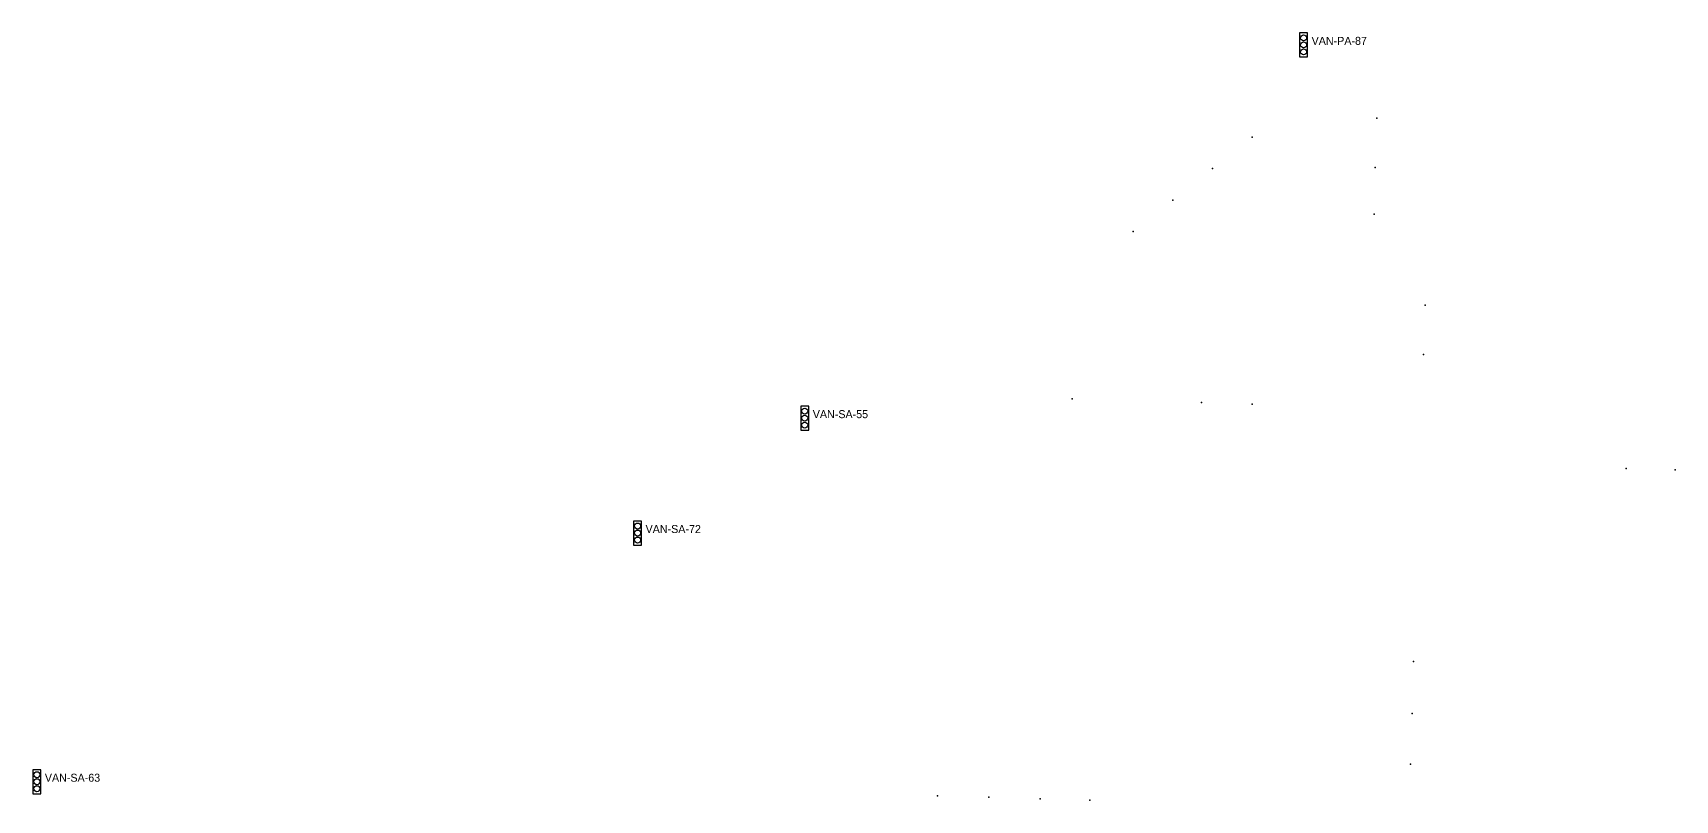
# Model space of a CAD drawing. Header units: inches. Extents: x 486474 to 494239, y 5455982 to 5460069.
# Drawn here: x 491457.5 to 491867.9, y 5457011.3 to 5457203.1 of the extents above; entities that cross this region are included whole.
import ezdxf

# ---------------------------------------------------------------- set-up
doc = ezdxf.new("R2010")
doc.units = ezdxf.units.IN
doc.header["$MEASUREMENT"] = 0
doc.layers.add('Parking Meters', color=10, linetype='Continuous')
doc.layers.add('Traffic Signals', color=10, linetype='Continuous')

msp = doc.modelspace()

# ---------------------------------------------------------------- linework, layer by layer
at = {"layer": 'Parking Meters', "color": 7}
for p in [(491793.31, 5457181.78), (491793.31, 5457181.78), (491762.2, 5457177.06), (491762.2, 5457177.06), (491752.3, 5457169.22), (491752.3, 5457169.22), (491792.94, 5457169.45), (491792.94, 5457169.45), (491742.36, 5457161.3), (491742.36, 5457161.3), (491792.64, 5457157.83), (491732.49, 5457153.44), (491732.49, 5457153.44), (491805.38, 5457135.08), (491804.97, 5457122.73), (491804.97, 5457122.73), (491717.23, 5457111.67), (491717.23, 5457111.67), (491749.54, 5457110.74), (491762.15, 5457110.35), (491762.15, 5457110.35), (491855.62, 5457094.22), (491855.62, 5457094.22), (491867.89, 5457093.87), (491867.89, 5457093.87), (491802.53, 5457046.01), (491802.13, 5457033.02), (491802.13, 5457033.02), (491801.75, 5457020.36), (491801.75, 5457020.36), (491683.53, 5457012.43), (491696.4, 5457012.08), (491696.4, 5457012.08), (491709.23, 5457011.63), (491709.23, 5457011.63), (491721.66, 5457011.33), (491721.66, 5457011.33)]:
    msp.add_point(p, dxfattribs=at)
at = {"layer": 'Traffic Signals', "color": 1}
for points in [[(491774.04, 5457197.13), (491776.04, 5457197.13), (491776.04, 5457203.13), (491774.04, 5457203.13)], [(491649.38, 5457103.82), (491651.38, 5457103.82), (491651.38, 5457109.82), (491649.38, 5457109.82)], [(491607.6, 5457075.1), (491609.6, 5457075.1), (491609.6, 5457081.1), (491607.6, 5457081.1)], [(491457.48, 5457012.94), (491459.48, 5457012.94), (491459.48, 5457018.94), (491457.48, 5457018.94)]]:
    msp.add_lwpolyline(points, close=True, dxfattribs=at)
for centre in [(491775.04, 5457201.88), (491775.04, 5457200.13), (491775.04, 5457198.38), (491650.38, 5457108.57), (491650.38, 5457106.82), (491650.38, 5457105.07), (491608.6, 5457079.85), (491608.6, 5457078.1), (491608.6, 5457076.35), (491458.48, 5457017.69), (491458.48, 5457015.94), (491458.48, 5457014.19)]:
    msp.add_circle(centre, 0.75, dxfattribs=at)

# ---------------------------------------------------------------- texts
for s, p in [('VAN-PA-87', (491777.04, 5457200.13)), ('VAN-SA-55', (491652.38, 5457106.82)), ('VAN-SA-72', (491610.6, 5457078.1)), ('VAN-SA-63', (491460.48, 5457015.94))]:
    msp.add_text(s, height=2, dxfattribs=at).set_placement(p)

doc.saveas('drawing.dxf')
